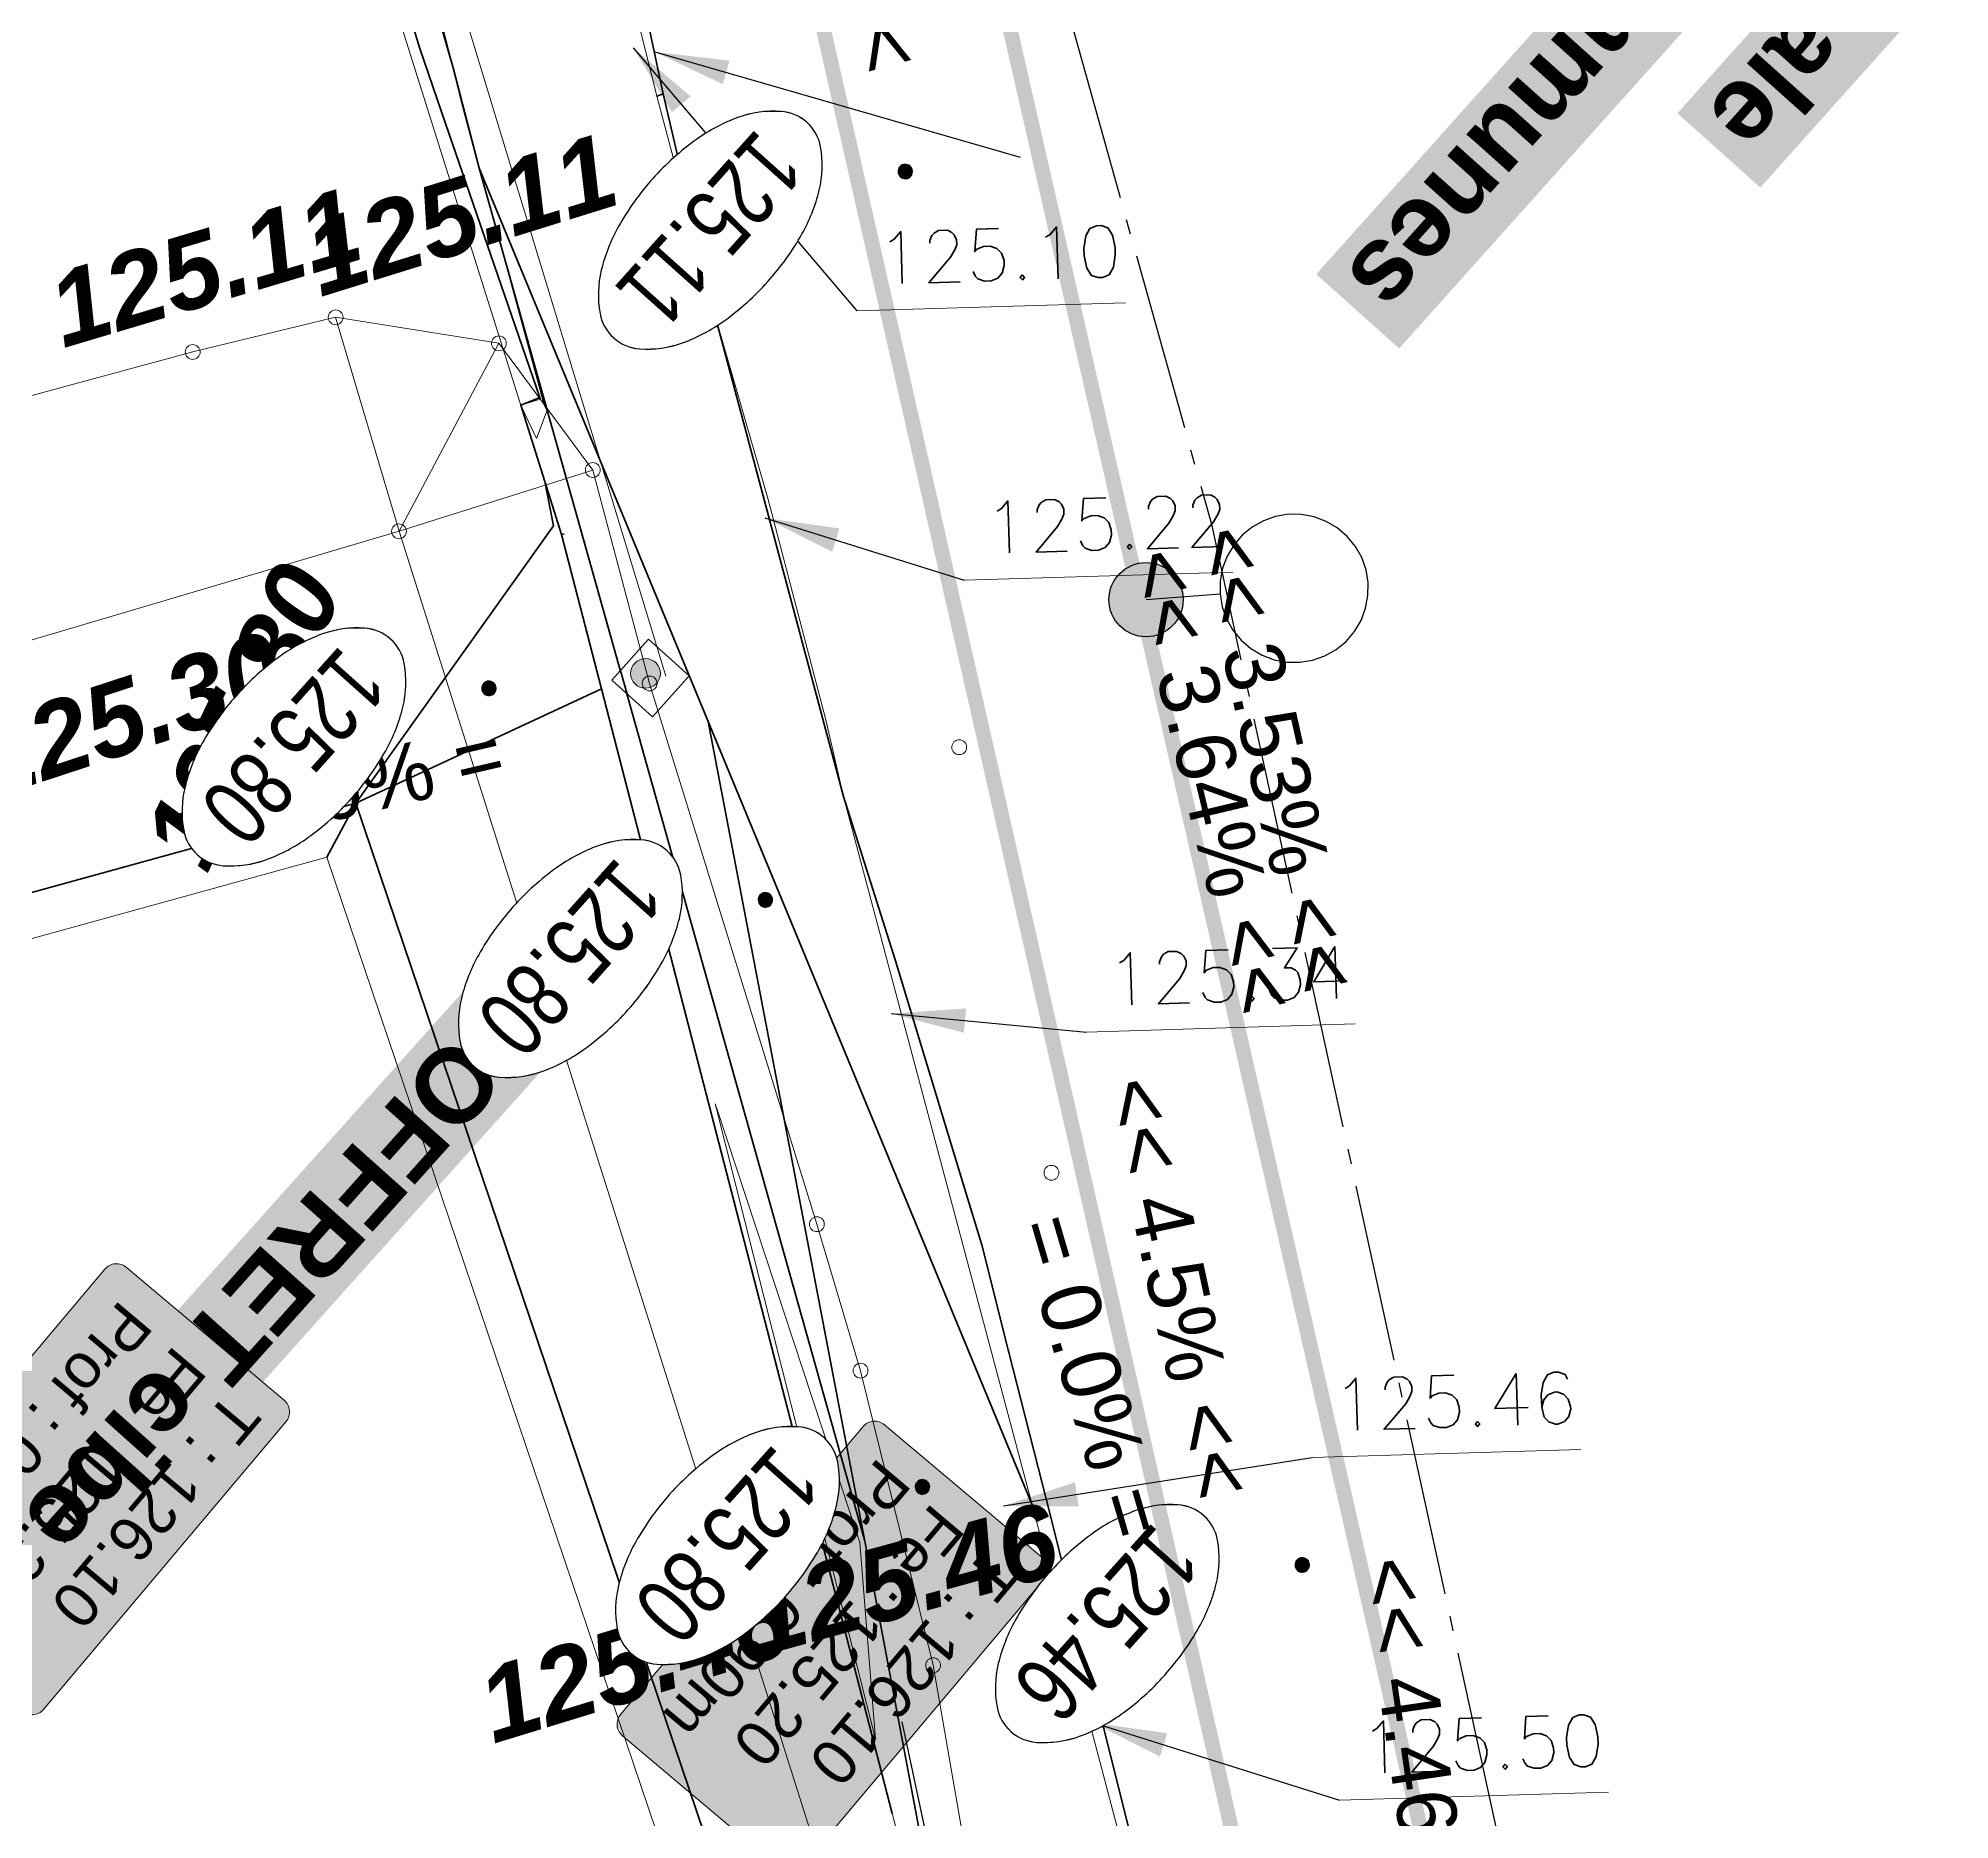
# Model space of a CAD drawing. Header units: metres. Extents: x -2858 to 512, y -1995 to 1252.
# Drawn here: x -1177.99 to -1165.12, y -928.36 to -916.36 of the extents above; entities that cross this region are included whole.
import ezdxf
from ezdxf import colors
from ezdxf.entities.mleader import LeaderData, LeaderLine
from ezdxf.enums import TextEntityAlignment as Align
from ezdxf.lldxf.tags import DXFTag
from ezdxf.math import Vec2, Vec3

# ---------------------------------------------------------------- set-up
doc = ezdxf.new("R2010")
doc.units = ezdxf.units.M
doc.header["$PDMODE"] = 33
doc.header["$PDSIZE"] = 0.1
doc.linetypes.add('ECL-1', pattern=[1.51, 1.2, -0.155, 0, -0.155])
for name, color, linetype in [('&G_05_VU_02', 7, 'Continuous'), ('04-NIV-COT', 1, 'Continuous'), ('05.2-EP-TXT', 5, 'Continuous'), ('10-ECL-LUM', 32, 'Continuous'), ('10-ECL-TPC63x1', 32, 'ECL-1'), ('11-TEL-TXT', 6, 'Continuous')]:
    doc.layers.add(name, color=color, linetype=linetype)
for name, color, linetype, lineweight, true_color in [('03-HCH-15x30-10cm', 7, 'Continuous', 0, 0xf696fd), ('Ass - EP - Textes - Regards', 5, 'Continuous', 0, 0x0000ff), ('Surface Projet - Textes - Altitudes', 7, 'Continuous', 0, 0x333399), ('Surface PROJET VOIRIE - Cotations - Cotation Points', 7, 'Continuous', 0, 0xc02000), ('Surface PROJET VOIRIE - Entrées en terre talus', 5, 'Continuous', 0, 0x0000ff), ("Surface PROJET VOIRIE - Réseaux d'écoulement", 7, 'Ligne écoulement', 70, 0x33cccc), ('Surface PROJET VOIRIE - Surfaces projet', 7, 'Continuous', 0, 0x333399), ('Surface PROJET VOIRIE - Textes - Altitudes', 7, 'Continuous', 0, 0x333399), ('Surface PROJET VOIRIE - Textes - Pente des côtés', 7, 'Continuous', 0, 0x333399), ("TERRAIN APRES TERR BAT - Lignes d'arêtes", 7, 'Continuous', 0, 0xc04040), ('TERRAIN APRES TERR BAT - Points', 7, 'Continuous', 0, 0x808000)]:
    doc.layers.add(name, color=color, linetype=linetype, lineweight=lineweight, true_color=true_color)
for name, color, linetype, lineweight in [('03-SER-CLOT-MUR-140 ST', 7, 'Continuous', 15), ('04-NIV-MSQ', 255, 'Continuous', 0), ('05.2-EP-RGD', 5, 'Continuous', 30)]:
    doc.layers.add(name, color=color, linetype=linetype, lineweight=lineweight)
doc.styles.add('Altitude Surfaces projet', font='arialbi.ttf', dxfattribs={"height": 0.5})
doc.styles.add('ARIAL', font='arial.ttf')
doc.styles.add('ARIAL GRAS', font='arialbd.ttf')
doc.styles.add('Cotation', font='romans.shx')
doc.styles.add('CoteHor.3', font='arial.ttf', dxfattribs={"height": 0.0017})
doc.styles.add('Couches géologiques', font='arial.ttf', dxfattribs={"height": 0.3})
doc.styles.add('Mensura_Standard', font='arial.ttf', dxfattribs={"height": 1})
doc.styles.add('Pente Surfaces projet', font='arial.ttf', dxfattribs={"height": 0.4})
doc.styles.get("Standard").update_dxf_attribs({"font": 'arial.ttf'})
tags = doc.linetypes.add('Ligne écoulement', pattern='A,5,[">",Mensura_Standard,S=2,R=0,X=0,Y=-1],0', length=5).pattern_tags.tags
tags[13:14] = [DXFTag(74, 4), DXFTag(75, 0), DXFTag(340, '0'), DXFTag(46, 0.0), DXFTag(50, 0.0), DXFTag(44, 0.0), DXFTag(45, 0.0)]
doc.dimstyles.get("Standard").update_dxf_attribs({"dimtxt": 0.18, "dimasz": 0.18, "dimexe": 0.18, "dimexo": 0.0625, "dimgap": 0.09, "dimtad": 0, "dimtih": 1, "dimtoh": 1, "dimdec": 4, "dimzin": 0, "dimdsep": 46, "dimtxsty": 'Standard', "dimcen": 0.09, "dimadec": 0, "dimazin": 0, "dimtfac": 1, "dimtdec": 4, "dimtofl": 0, "dimtmove": 0, "dimatfit": 3, "dimfxl": 1, "dimtolj": 1, "dimtzin": 0, "dimarcsym": 0})

# ---------------------------------------------------------------- blocks, each defined once
blk = doc.blocks.new('EP-PDC')
at = {"color": 255, "lineweight": 0}
blk.add_wipeout([(0.185, 0.185), (-0.185, 0.185), (-0.185, -0.185), (0.185, -0.185)], dxfattribs=at)
at = {"lineweight": 0}
h = blk.add_hatch(color=256, dxfattribs=at)
h.dxf.hatch_style = 1
edge = h.paths.add_edge_path()
edge.add_arc((0, -0.045), 0.1, 0, 360)
blk.add_lwpolyline([(0.185, 0.185), (-0.185, 0.185), (-0.185, -0.185), (0.185, -0.185)], close=True)
blk.add_circle((0, -0.045), 0.1, dxfattribs=at)
blk = doc.blocks.new('ECL-LUM1')
at = {"true_color": 0xf8991e}
h = blk.add_hatch(color=30, dxfattribs=at)
h.dxf.hatch_style = 1
edge = h.paths.add_edge_path()
edge.add_arc((0, 0), 0.125, 0, 360)
at = {"color": 30, "true_color": 0xf8991e}
blk.add_circle((0, 0), 0.125, dxfattribs=at)
at = {"color": 30, "lineweight": 0, "true_color": 0xf8991e}
blk.add_wipeout([(0, 0.75), (-0.0434, 0.7462), (-0.0855, 0.7349), (-0.125, 0.7165), (-0.1607, 0.6915), (-0.1915, 0.6607), (-0.2165, 0.625), (-0.2349, 0.5855), (-0.2462, 0.5434), (-0.25, 0.5), (-0.2462, 0.4566), (-0.2349, 0.4145), (-0.2165, 0.375), (-0.1915, 0.3393), (-0.1607, 0.3085), (-0.125, 0.2835), (-0.0855, 0.2651), (-0.0434, 0.2538), (0, 0.25), (0.0434, 0.2538), (0.0855, 0.2651), (0.125, 0.2835), (0.1607, 0.3085), (0.1915, 0.3393), (0.2165, 0.375), (0.2349, 0.4145), (0.2462, 0.4566), (0.25, 0.5), (0.2462, 0.5434), (0.2349, 0.5855), (0.2165, 0.625), (0.1915, 0.6607), (0.1607, 0.6915), (0.125, 0.7165), (0.0855, 0.7349), (0.0434, 0.7462)], dxfattribs=at)
at = {"layer": '&G_05_VU_02'}
h = blk.add_hatch(dxfattribs=at)
h.set_pattern_fill('ANGLE', color=256)
h.set_pattern_definition([(0, (0, 0), (0, 6.985), [5.08, -1.905]), (90, (0, 0), (-6.985, 4e-16), [5.08, -1.905])])
h.paths.add_polyline_path([(0, 0.75), (-0.0434, 0.7462), (-0.0855, 0.7349), (-0.125, 0.7165), (-0.1607, 0.6915), (-0.1915, 0.6607), (-0.2165, 0.625), (-0.2349, 0.5855), (-0.2462, 0.5434), (-0.25, 0.5), (-0.2462, 0.4566), (-0.2349, 0.4145), (-0.2165, 0.375), (-0.1915, 0.3393), (-0.1607, 0.3085), (-0.125, 0.2835), (-0.0855, 0.2651), (-0.0434, 0.2538), (0, 0.25), (0.0434, 0.2538), (0.0855, 0.2651), (0.125, 0.2835), (0.1607, 0.3085), (0.1915, 0.3393), (0.2165, 0.375), (0.2349, 0.4145), (0.2462, 0.4566), (0.25, 0.5), (0.2462, 0.5434), (0.2349, 0.5855), (0.2165, 0.625), (0.1915, 0.6607), (0.1607, 0.6915), (0.125, 0.7165), (0.0855, 0.7349), (0.0434, 0.7462)])
at = {"color": 30, "true_color": 0xf8991e, "flags": 128}
blk.add_lwpolyline([(0, 0.75), (-0.0434, 0.7462), (-0.0855, 0.7349), (-0.125, 0.7165), (-0.1607, 0.6915), (-0.1915, 0.6607), (-0.2165, 0.625), (-0.2349, 0.5855), (-0.2462, 0.5434), (-0.25, 0.5), (-0.2462, 0.4566), (-0.2349, 0.4145), (-0.2165, 0.375), (-0.1915, 0.3393), (-0.1607, 0.3085), (-0.125, 0.2835), (-0.0855, 0.2651), (-0.0434, 0.2538), (0, 0.25), (0.0434, 0.2538), (0.0855, 0.2651), (0.125, 0.2835), (0.1607, 0.3085), (0.1915, 0.3393), (0.2165, 0.375), (0.2349, 0.4145), (0.2462, 0.4566), (0.25, 0.5), (0.2462, 0.5434), (0.2349, 0.5855), (0.2165, 0.625), (0.1915, 0.6607), (0.1607, 0.6915), (0.125, 0.7165), (0.0855, 0.7349), (0.0434, 0.7462)], close=True, dxfattribs=at)
blk.add_lwpolyline([(0, 0), (0, 0.25)], dxfattribs=at)
blk = doc.blocks.new('_None')
blk = doc.blocks.new('MENSURA_LEADER34', base_point=(-1125.739, -948.756))
at = {"layer": 'Surface PROJET VOIRIE - Cotations - Cotation Points'}
blk.add_line((-1125.739, -948.756), (-1123.928, -948.756), dxfattribs=at)
at = {"layer": 'Surface PROJET VOIRIE - Cotations - Cotation Points', "style": 'Cotation'}
blk.add_text('125.50', height=0.35, dxfattribs=at).set_placement((-1125.593, -948.231), align=Align.TOP_LEFT)
blk = doc.blocks.new('MENSURA_LEADER35', base_point=(-1125.855, -946.443))
at = {"layer": 'Surface PROJET VOIRIE - Cotations - Cotation Points'}
blk.add_line((-1125.855, -946.443), (-1124.044, -946.443), dxfattribs=at)
at = {"layer": 'Surface PROJET VOIRIE - Cotations - Cotation Points', "style": 'Cotation'}
blk.add_text('125.46', height=0.35, dxfattribs=at).set_placement((-1125.709, -945.918), align=Align.TOP_LEFT)
blk = doc.blocks.new('MENSURA_LEADER36', base_point=(-1127.288, -943.533))
at = {"layer": 'Surface PROJET VOIRIE - Cotations - Cotation Points'}
blk.add_line((-1127.288, -943.533), (-1125.477, -943.533), dxfattribs=at)
at = {"layer": 'Surface PROJET VOIRIE - Cotations - Cotation Points', "style": 'Cotation'}
blk.add_text('125.34', height=0.35, dxfattribs=at).set_placement((-1127.142, -943.008), align=Align.TOP_LEFT)
blk = doc.blocks.new('MENSURA_LEADER37', base_point=(-1128.02, -940.466))
at = {"layer": 'Surface PROJET VOIRIE - Cotations - Cotation Points'}
blk.add_line((-1128.02, -940.466), (-1126.209, -940.466), dxfattribs=at)
at = {"layer": 'Surface PROJET VOIRIE - Cotations - Cotation Points', "style": 'Cotation'}
blk.add_text('125.22', height=0.35, dxfattribs=at).set_placement((-1127.874, -939.941), align=Align.TOP_LEFT)
blk = doc.blocks.new('MENSURA_LEADER38', base_point=(-1127.555, -937.629))
at = {"layer": 'Surface PROJET VOIRIE - Cotations - Cotation Points'}
blk.add_line((-1127.555, -937.629), (-1127.555, -937.629), dxfattribs=at)
blk = doc.blocks.new('MENSURA_LEADER39', base_point=(-1128.687, -938.631))
at = {"layer": 'Surface PROJET VOIRIE - Cotations - Cotation Points'}
blk.add_line((-1128.687, -938.631), (-1126.876, -938.631), dxfattribs=at)
at = {"layer": 'Surface PROJET VOIRIE - Cotations - Cotation Points', "style": 'Cotation'}
blk.add_text('125.10', height=0.35, dxfattribs=at).set_placement((-1128.541, -938.106), align=Align.TOP_LEFT)
blk = doc.blocks.new('MENSURA_LEADER255', base_point=(-1127.08, -952.622))
at = {"layer": 'Ass - EP - Textes - Regards', "true_color": 0xffffff}
h = blk.add_hatch(color=7, dxfattribs=at)
edge = h.paths.add_edge_path(flags=0)
edge.add_arc((-1128.763, -954.655), 0.102, 138.1618, 228.1618)
edge.add_line((-1128.831, -954.731), (-1127.796, -955.659))
edge.add_arc((-1127.727, -955.582), 0.102, 228.1618, 318.1618)
edge.add_line((-1127.651, -955.651), (-1125.96, -953.762))
edge.add_arc((-1126.036, -953.694), 0.102, 318.1618, 408.1618)
edge.add_line((-1125.968, -953.617), (-1127.004, -952.69))
edge.add_arc((-1127.072, -952.766), 0.102, 48.1618, 138.1618)
edge.add_line((-1127.148, -952.698), (-1128.839, -954.587))
at = {"layer": 'Ass - EP - Textes - Regards', "color": 5, "true_color": 0x0000ff, "flags": 128}
blk.add_lwpolyline([(-1128.839, -954.587), (-1128.839, -954.587, 0.414214), (-1128.831, -954.731), (-1127.796, -955.659), (-1127.796, -955.659, 0.414214), (-1127.651, -955.651), (-1125.96, -953.762), (-1125.96, -953.762, 0.414214), (-1125.968, -953.617), (-1127.004, -952.69), (-1127.004, -952.69, 0.414214), (-1127.148, -952.698)], format="xyb", close=True, dxfattribs=at)
at = {"layer": 'Ass - EP - Textes - Regards', "color": 5, "true_color": 0x0000ff, "style": 'Couches géologiques'}
for s, p in [('Prof : 0.90m', (-1126.823, -953.1)), ('Fe : 125.20', (-1126.47, -953.417)), ('T : 126.10', (-1126.116, -953.733))]:
    blk.add_text(s, height=0.3, rotation=228.1618, dxfattribs=at).set_placement(p, align=Align.TOP_LEFT)
blk = doc.blocks.new('PENTE')
at = {"layer": 'Surface PROJET VOIRIE - Textes - Pente des côtés', "color": 24, "true_color": 0x993300, "style": 'Pente Surfaces projet'}
for s, rotation, p in [('<< 4.46% <<', 54.6693, (3049.706, -576.489)), ('<< 3.53% <<', 58.9538, (3045.62, -582.21)), ('<< 3.64% <<', 59.7292, (3046.035, -582.403))]:
    blk.add_text(s, height=0.4, rotation=rotation, dxfattribs=at).set_placement(p, align=Align.MIDDLE_CENTER)
at = {"layer": 'Surface PROJET VOIRIE - Textes - Pente des côtés', "color": 96, "true_color": 0x008000, "style": 'Pente Surfaces projet'}
for s, rotation, p in [('<< 4.5% <<', 58.5312, (3048.555, -580.09)), ('= 0.0% =', 62.7175, (3049.39, -580.059)), ('= 0.0% =', 149.4378, (3050.32, -586.417)), ('<< 5.01% <<', 61.5044, (3043.52, -588.761))]:
    blk.add_text(s, height=0.4, rotation=rotation, dxfattribs=at).set_placement(p, align=Align.MIDDLE_CENTER)
blk = doc.blocks.new('ALTI')
at = {"layer": 'Surface PROJET VOIRIE - Textes - Altitudes', "color": 24, "true_color": 0x993300, "style": 'Altitude Surfaces projet'}
for s, rotation, p in [('125.46', 147.1992, (3581.104, -871.328)), ('125.46', 148.885, (3582.735, -872.269)), ('125.11', 149.1239, (3576.253, -879.638)), ('125.11', 148.4799, (3577.662, -880.697))]:
    blk.add_text(s, height=0.5, rotation=rotation, dxfattribs=at).set_placement(p, align=Align.MIDDLE_LEFT)
at = {"layer": 'Surface PROJET VOIRIE - Textes - Altitudes', "color": 96, "true_color": 0x008000, "style": 'Altitude Surfaces projet'}
for s, rotation, p in [('125.80', 196.0777, (3579.858, -877.638)), ('125.30', 150.0178, (3580.265, -879.047))]:
    blk.add_text(s, height=0.5, rotation=rotation, dxfattribs=at).set_placement(p, align=Align.MIDDLE_LEFT)
blk = doc.blocks.new('NIV-HG')
h = blk.add_hatch(color=256)
edge = h.paths.add_edge_path()
edge.add_arc((0.1, -0.1), 0.0187, 180, 360)
edge.add_arc((0.1, -0.1), 0.0187, 0, 180)
blk.add_lwpolyline([(0.0812, -0.1, 1), (0.1187, -0.1, 1)], format="xyb", close=True)
at = {"layer": '04-NIV-MSQ', "flags": 128}
blk.add_lwpolyline([(0.175, -0.375), (0.1811, -0.3387), (0.1985, -0.3063), (0.2379, -0.2654), (0.2848, -0.2336), (0.3404, -0.2087), (0.3988, -0.1915), (0.4739, -0.1791), (0.55, -0.175), (0.6261, -0.1791), (0.7012, -0.1915), (0.7596, -0.2087), (0.8152, -0.2336), (0.8621, -0.2654), (0.9015, -0.3063), (0.9189, -0.3387), (0.925, -0.375), (0.9189, -0.4113), (0.9015, -0.4437), (0.8621, -0.4846), (0.8152, -0.5164), (0.7596, -0.5413), (0.7012, -0.5585), (0.6261, -0.5709), (0.55, -0.575), (0.4739, -0.5709), (0.3988, -0.5585), (0.3404, -0.5413), (0.2848, -0.5164), (0.2379, -0.4846), (0.1985, -0.4437), (0.1811, -0.4113)], close=True, dxfattribs=at)
blk.add_wipeout([(0.175, -0.375), (0.1811, -0.3387), (0.1985, -0.3063), (0.2379, -0.2654), (0.2848, -0.2336), (0.3404, -0.2087), (0.3988, -0.1915), (0.4739, -0.1791), (0.55, -0.175), (0.6261, -0.1791), (0.7012, -0.1915), (0.7596, -0.2087), (0.8152, -0.2336), (0.8621, -0.2654), (0.9015, -0.3063), (0.9189, -0.3387), (0.925, -0.375), (0.9189, -0.4113), (0.9015, -0.4437), (0.8621, -0.4846), (0.8152, -0.5164), (0.7596, -0.5413), (0.7012, -0.5585), (0.6261, -0.5709), (0.55, -0.575), (0.4739, -0.5709), (0.3988, -0.5585), (0.3404, -0.5413), (0.2848, -0.5164), (0.2379, -0.4846), (0.1985, -0.4437), (0.1811, -0.4113)]).dxf.layer = '04-NIV-MSQ'
blk.add_lwpolyline([(0.175, -0.375, 0.166601), (0.1985, -0.4437, 0.105514), (0.2848, -0.5164, 0.068239), (0.3988, -0.5585, 0.054409), (0.55, -0.575, 0.054409), (0.7012, -0.5585, 0.068239), (0.8152, -0.5164, 0.105514), (0.9015, -0.4437, 0.166601), (0.925, -0.375, 0.166601), (0.9015, -0.3063, 0.105514), (0.8152, -0.2336, 0.068239), (0.7012, -0.1915, 0.054409), (0.55, -0.175, 0.054409), (0.3988, -0.1915, 0.068239), (0.2848, -0.2336, 0.105514), (0.1985, -0.3063, 0.166601)], format="xyb", close=True)
at = {"style": 'ARIAL', "width": 0.75}
blk.add_attdef('COTE', text='', height=0.175, dxfattribs=at).set_placement((0.55, -0.375), align=Align.MIDDLE_CENTER)
blk = doc.blocks.new('ASSAI')
at = {"layer": 'Ass - EP - Textes - Regards', "true_color": 0xffffff}
h = blk.add_hatch(color=7, dxfattribs=at)
edge = h.paths.add_edge_path(flags=0)
edge.add_arc((1270.539, -321.655), 0.102, 271.7268, 361.7268)
edge.add_line((1270.641, -321.652), (1270.599, -320.263))
edge.add_arc((1270.497, -320.266), 0.102, 361.7268, 451.7268)
edge.add_line((1270.494, -320.163), (1267.96, -320.24))
edge.add_arc((1267.963, -320.342), 0.102, 451.7268, 541.7268)
edge.add_line((1267.861, -320.345), (1267.903, -321.735))
edge.add_arc((1268.005, -321.732), 0.102, 181.7268, 271.7268)
edge.add_line((1268.008, -321.834), (1270.542, -321.758))
at = {"layer": 'Ass - EP - Textes - Regards', "color": 5, "true_color": 0x0000ff, "flags": 128}
blk.add_lwpolyline([(1270.542, -321.758), (1270.542, -321.758, 0.414214), (1270.641, -321.652), (1270.599, -320.263), (1270.599, -320.263, 0.414214), (1270.494, -320.163), (1267.96, -320.24), (1267.96, -320.24, 0.414214), (1267.861, -320.345), (1267.903, -321.735), (1267.903, -321.735, 0.414214), (1268.008, -321.834)], format="xyb", close=True, dxfattribs=at)
at = {"layer": 'Surface PROJET VOIRIE - Entrées en terre talus', "flags": 128}
for points in [[(1260.408, -325.836), (1260.464, -325.744), (1260.691, -325.338), (1261.686, -323.559), (1261.804, -323.629), (1261.901, -323.401), (1261.711, -323.473), (1261.696, -323.511), (1261.17, -324.324), (1261.166, -324.33), (1260.804, -324.904), (1260.548, -325.293), (1260.414, -325.484), (1260.277, -325.704)], [(1259.303, -324.723), (1259.602, -324.312), (1260.469, -323.075), (1261.166, -321.964), (1261.661, -321.217), (1262.013, -320.685), (1262.013, -320.685), (1262.319, -320.251), (1262.91, -319.252), (1262.91, -319.252), (1263.752, -317.864), (1263.947, -317.542), (1263.947, -317.542), (1264.359, -316.931), (1264.937, -316.072), (1266.205, -314.197)], [(1274.577, -317.861), (1271.766, -316.341), (1269.237, -314.974), (1268.988, -315.415), (1264.944, -322.57), (1264.944, -322.57), (1270.227, -325.969)]]:
    blk.add_lwpolyline(points, dxfattribs=at)
blk.add_lwpolyline([(1264.456, -319.486), (1266.905, -315.854), (1265.988, -316.818), (1264.46, -319.474), (1264.437, -319.513)], close=True, dxfattribs=at)
at = {"layer": "Surface PROJET VOIRIE - Réseaux d'écoulement", "flags": 128}
for points in [[(1268.672, -313.48), (1268.553, -313.419), (1266.375, -314.074), (1266.361, -314.066), (1266.324, -314.045), (1266.205, -314.197), (1264.937, -316.072), (1264.359, -316.931), (1263.947, -317.542), (1263.752, -317.864), (1262.91, -319.252), (1262.319, -320.251), (1260.469, -323.075), (1259.602, -324.312), (1259.303, -324.723), (1258.642, -325.795), (1258.474, -326.056), (1256.253, -329.326)], [(1273.564, -316.01), (1268.672, -313.48), (1268.672, -313.48), (1268.672, -313.48), (1268.553, -313.419), (1268.421, -313.591), (1266.356, -316.28), (1265.958, -316.798), (1261.711, -323.473), (1261.711, -323.473), (1261.166, -324.33), (1260.801, -324.903), (1260.414, -325.484), (1260.277, -325.704), (1260.165, -325.857), (1260.162, -325.862), (1257.402, -330.004)], [(1268.976, -314.826), (1264.543, -322.669)], [(1264.543, -322.669), (1268.976, -314.826)], [(1267.203, -315.437), (1262.865, -321.95)], [(1265.025, -316.123), (1262.55, -321.267)], [(1265.958, -316.798), (1262.55, -321.267), (1260.801, -324.903)], [(1265.958, -316.798), (1261.711, -323.473)], [(1264.944, -322.57), (1264.543, -322.669), (1262.865, -321.95), (1262.865, -321.95), (1262.27, -322.845), (1262.08, -323.165), (1261.804, -323.629), (1261.681, -323.568), (1260.691, -325.338), (1260.464, -325.744), (1260.408, -325.836), (1260.393, -325.867), (1260.383, -325.885), (1259.354, -327.756), (1257.682, -330.574)], [(1264.543, -322.669), (1262.263, -322.922), (1262.08, -323.165), (1262.08, -323.165), (1262.08, -323.165)], [(1264.543, -322.669), (1270.243, -326.336)], [(1270.243, -326.336), (1264.543, -322.669)], [(1262.255, -322.834), (1262.27, -322.845)], [(1261.711, -323.473), (1261.696, -323.511), (1261.17, -324.324), (1261.166, -324.33)], [(1261.686, -323.559), (1261.681, -323.568)], [(1259.642, -324.336), (1259.602, -324.312)], [(1260.804, -324.904), (1260.801, -324.903)]]:
    blk.add_lwpolyline(points, dxfattribs=at)
at = {"layer": 'Surface PROJET VOIRIE - Surfaces projet', "flags": 128}
blk.add_lwpolyline([(1277.069, -295.61), (1273.275, -301.946), (1269.839, -308.561), (1268.006, -311.599), (1265.025, -316.123), (1259.642, -324.336), (1256.253, -329.326), (1257.402, -330.004), (1260.801, -324.903), (1265.958, -316.798), (1268.553, -313.419), (1275.274, -316.894)], dxfattribs=at)
blk.add_lwpolyline([(1274.719, -317.597), (1269.121, -314.57), (1264.543, -322.669), (1270.243, -326.336), (1270.872, -325.848), (1275.763, -328.747), (1276.859, -328.187), (1282.452, -331.064), (1286.953, -322.962), (1288.187, -323.101), (1283.218, -331.217), (1281.55, -332.744), (1277.764, -334.134), (1271.241, -333.38), (1261.511, -331.759), (1257.682, -330.574), (1262.27, -322.845), (1268.429, -313.597), (1274.905, -316.871)], close=True, dxfattribs=at)
at = {"layer": "TERRAIN APRES TERR BAT - Lignes d'arêtes", "flags": 128}
for points in [[(1267.734, -314.053), (1266.275, -315.898), (1266.275, -315.898), (1265.123, -317.586), (1265.123, -317.586), (1264.584, -318.463), (1264.584, -318.463), (1262.622, -321.732), (1262.622, -321.732), (1261.806, -322.976), (1261.592, -324.017), (1262.195, -324.953), (1263.011, -325.514), (1263.011, -325.514), (1264.708, -326.618)], [(1275.368, -331.49), (1275.331, -329.833), (1270.299, -326.58), (1269.641, -327.781), (1262.984, -323.673), (1268.803, -313.838), (1268.098, -313.421)], [(1262.195, -324.953), (1262.984, -323.673), (1261.806, -322.976)], [(1262.984, -323.673), (1261.592, -324.017)]]:
    blk.add_lwpolyline(points, dxfattribs=at)
at = {"layer": 'TERRAIN APRES TERR BAT - Points'}
for p in [(1266.275, -315.898), (1266.275, -315.898), (1266.275, -315.898), (1266.275, -315.898), (1263.272, -317.517), (1265.123, -317.586), (1265.123, -317.586), (1265.123, -317.586), (1265.123, -317.586), (1264.584, -318.463), (1264.584, -318.463), (1264.584, -318.463), (1264.584, -318.463), (1261.551, -319.892), (1262.622, -321.732), (1262.622, -321.732), (1262.622, -321.732), (1262.622, -321.732), (1261.806, -322.976), (1261.806, -322.976), (1262.984, -323.673), (1261.592, -324.017), (1261.592, -324.017), (1262.195, -324.953), (1262.195, -324.953), (1263.011, -325.514), (1263.011, -325.514), (1263.011, -325.514), (1263.011, -325.514)]:
    blk.add_point(p, dxfattribs=at)
at = {"layer": 'Ass - EP - Textes - Regards', "rotation": 133.5650505867652}
blk.add_blockref('MENSURA_LEADER255', (1265.29, -317.325), dxfattribs=at)
at = {"layer": 'Surface PROJET VOIRIE - Cotations - Cotation Points', "rotation": 133.5650505867652}
for name, p in [('MENSURA_LEADER34', (1265.126, -313.252)), ('MENSURA_LEADER35', (1263.53, -314.93)), ('MENSURA_LEADER36', (1262.409, -317.974)), ('MENSURA_LEADER37', (1260.691, -320.618)), ('MENSURA_LEADER39', (1259.821, -322.366)), ('MENSURA_LEADER38', (1258.315, -322.237))]:
    blk.add_blockref(name, p, dxfattribs=at)
at = {"layer": 'Ass - EP - Textes - Regards', "color": 5, "true_color": 0x0000ff, "style": 'Couches géologiques'}
for s, p in [('T : 126.10', (1268.047, -320.372)), ('Fe : 125.30', (1268.061, -320.847)), ('Prof : 0.80m', (1268.075, -321.322))]:
    blk.add_text(s, height=0.3, rotation=1.7268, dxfattribs=at).set_placement(p, align=Align.TOP_LEFT)
at = {"layer": 'Surface PROJET VOIRIE - Textes - Altitudes', "color": 105, "true_color": 0x339966, "style": 'CoteHor.3'}
for s, p in [('125.69', (1266.905, -315.854)), ('125.39', (1264.937, -316.072)), ('125.50', (1265.989, -316.818)), ('125.35', (1264.359, -316.931)), ('125.31', (1263.948, -317.542)), ('125.31', (1263.948, -317.542)), ('125.31', (1263.753, -317.863)), ('125.29', (1262.911, -319.252)), ('125.29', (1262.911, -319.252)), ('125.52', (1264.438, -319.513)), ('125.52', (1264.456, -319.486)), ('125.52', (1264.46, -319.474)), ('125.28', (1262.32, -320.251)), ('125.28', (1262.013, -320.685)), ('125.28', (1262.013, -320.685)), ('125.26', (1261.661, -321.217)), ('125.24', (1261.167, -321.964)), ('126.10', (1264.944, -322.57)), ('126.10', (1264.944, -322.57)), ('125.17', (1260.469, -323.075)), ('125.30', (1261.901, -323.401)), ('125.16', (1261.696, -323.511)), ('125.17', (1261.712, -323.472)), ('125.16', (1261.687, -323.559)), ('125.25', (1261.804, -323.629)), ('125.08', (1259.602, -324.312)), ('125.13', (1261.166, -324.33)), ('125.13', (1261.17, -324.324)), ('125.11', (1260.805, -324.904)), ('125.10', (1260.548, -325.292)), ('125.10', (1260.691, -325.337)), ('125.09', (1260.414, -325.484)), ('125.08', (1260.464, -325.744))]:
    blk.add_text(s, height=0.0017, rotation=133.5651, dxfattribs=at).set_placement(p, align=Align.TOP_LEFT)
at = {"layer": 'Surface PROJET VOIRIE - Textes - Altitudes', "color": 24, "true_color": 0x993300, "style": 'CoteHor.3'}
for s, rotation, p in [('125.46', 146.6896, (1265.034, -316.129)), ('125.46', 145.0038, (1265.955, -316.797)), ('125.11', 146.2845, (1259.651, -324.341)), ('125.11', 146.9284, (1260.799, -324.901))]:
    blk.add_text(s, height=0.0017, rotation=rotation, dxfattribs=at).set_placement(p, align=Align.MIDDLE_LEFT)
at = {"layer": 'Surface PROJET VOIRIE - Textes - Altitudes', "color": 96, "true_color": 0x008000, "style": 'CoteHor.3'}
for s, rotation, p in [('125.80', 193.8822, (1264.54, -322.67)), ('125.30', 147.8224, (1262.278, -322.85))]:
    blk.add_text(s, height=0.0017, rotation=rotation, dxfattribs=at).set_placement(p, align=Align.MIDDLE_LEFT)
at = {"layer": 'Ass - EP - Textes - Regards', "linetype": 'Continuous', "lineweight": 0}
blk.add_leader([(1267.802, -314.283), (1266.698, -315.8)], dimstyle='Standard', override={"dimasz": 0, "dimldrblk": 'None'}, dxfattribs=at)
at = {"layer": 'Surface PROJET VOIRIE - Cotations - Cotation Points', "linetype": 'Continuous', "lineweight": 0}
for points in [[(1265.846, -314.839), (1265.126, -313.252)], [(1265.159, -316.261), (1263.53, -314.93)], [(1263.194, -319.037), (1262.409, -317.974)], [(1261.273, -321.897), (1260.691, -320.618)], [(1259.429, -324.544), (1258.315, -322.237)], [(1259.505, -324.671), (1259.821, -322.366)]]:
    blk.add_leader(points, dimstyle='Standard', override={"dimasz": 0.5}, dxfattribs=at)

msp = doc.modelspace()

# ---------------------------------------------------------------- block references
at = {"layer": '05.2-EP-RGD', "rotation": 228.1617603435354}
msp.add_blockref('EP-PDC', (-1173.869, -920.664), dxfattribs=at)
at = {"layer": '10-ECL-LUM', "color": 254, "true_color": 0xffffc1, "xscale": 2, "yscale": 2, "zscale": 2, "rotation": 274.3838452275853}
msp.add_blockref('ECL-LUM1', (-1170.531, -920.137), dxfattribs=at)

# ---------------------------------------------------------------- leaders
at = {"layer": '11-TEL-TXT'}
ml = msp.add_multileader_mtext('Standard', dxfattribs=at)
ml.set_content('COFFRET ECL voie principale', color=256, style='ARIAL GRAS')
ml.set_leader_properties()
ml.set_arrow_properties(name='NONE')
ml.build(insert=Vec2(0, 0))
ml.multileader.update_dxf_attribs({"arrow_head_size": 0.5, "scale": 0.125})
ctx = ml.context
ctx.base_point, ctx.scale, ctx.char_height, ctx.arrow_head_size, ctx.landing_gap_size, ctx.plane_origin, ctx.plane_x_axis, ctx.plane_y_axis = Vec3(-1159.821, -909.355), 0.125, 0.5, 0.5, 0.25, Vec3(-1154.695, -901.767), Vec3(-0.66703, -0.745031), Vec3(0.745031, -0.66703)
notes = []
notes.append((ctx, [(1, (1, 1, 0), (-1159.418, -908.904), (-0.66703, -0.745031), 0.605, [(0, [(-1155.988, -906.515)], 0, [])])]))
ctx.mtext.insert, ctx.mtext.text_direction, ctx.mtext.line_spacing_factor, ctx.mtext.flow_direction = Vec3(-1159.751, -909.754), Vec3(-0.66703, -0.745031), 0.9, 5
ctx.mtext.has_bg_fill, ctx.mtext.bg_color, ctx.mtext.bg_scale_factor, ctx.mtext.bg_transparency, ctx.mtext.use_window_bg_color = 1, -1023410125, 1.25, 0, 0
for ctx, leaders in notes:
    for number, flags, end, landing, length, lines in leaders:
        leader = LeaderData()
        leader.index, (leader.has_last_leader_line, leader.has_dogleg_vector, leader.attachment_direction) = number, flags
        leader.last_leader_point, leader.dogleg_vector, leader.dogleg_length = Vec3(end), Vec3(landing), length
        for number, points, colour, breaks in lines:
            line = LeaderLine()
            line.index, line.vertices, line.color, line.breaks = number, Vec3.list(points), colors.encode_raw_color(colour), breaks
            leader.lines.append(line)
        ctx.leaders.append(leader)

# ---------------------------------------------------------------- next in the draw order: leaders
ml = msp.add_multileader_mtext('Standard', dxfattribs=at)
ml.set_content('COFFRET ECL parties communes', color=256, style='ARIAL GRAS')
ml.set_leader_properties()
ml.set_arrow_properties(name='NONE')
ml.build(insert=Vec2(0, 0))
ml.multileader.update_dxf_attribs({"arrow_head_size": 0.5, "scale": 0.125})
ctx = ml.context
ctx.base_point, ctx.scale, ctx.char_height, ctx.arrow_head_size, ctx.landing_gap_size, ctx.plane_origin, ctx.plane_x_axis, ctx.plane_y_axis = Vec3(-1161.4, -909.485), 0.125, 0.5, 0.5, 0.25, Vec3(-1155.286, -902.029), Vec3(-0.66703, -0.745031), Vec3(0.745031, -0.66703)
notes = []
notes.append((ctx, [(1, (1, 1, 0), (-1160.997, -909.034), (-0.66703, -0.745031), 0.605, [(0, [(-1156.579, -906.777)], 0, [])])]))
ctx.mtext.insert, ctx.mtext.text_direction, ctx.mtext.line_spacing_factor, ctx.mtext.flow_direction = Vec3(-1161.329, -909.884), Vec3(-0.66703, -0.745031), 0.9, 5
ctx.mtext.has_bg_fill, ctx.mtext.bg_color, ctx.mtext.bg_scale_factor, ctx.mtext.bg_transparency, ctx.mtext.use_window_bg_color = 1, -1023410125, 1.25, 0, 0
for ctx, leaders in notes:
    for number, flags, end, landing, length, lines in leaders:
        leader = LeaderData()
        leader.index, (leader.has_last_leader_line, leader.has_dogleg_vector, leader.attachment_direction) = number, flags
        leader.last_leader_point, leader.dogleg_vector, leader.dogleg_length = Vec3(end), Vec3(landing), length
        for number, points, colour, breaks in lines:
            line = LeaderLine()
            line.index, line.vertices, line.color, line.breaks = number, Vec3.list(points), colors.encode_raw_color(colour), breaks
            leader.lines.append(line)
        ctx.leaders.append(leader)

# ---------------------------------------------------------------- next in the draw order: linework, layer by layer
at = {"layer": '10-ECL-TPC63x1', "color": 9, "true_color": 0xd19cc7, "flags": 128}
msp.add_lwpolyline([(-1156.114, -906.415), (-1172.515, -910.952), (-1170.091, -919.628), (-1167.536, -931.333), (-1176.217, -936.541)], dxfattribs=at)

# ---------------------------------------------------------------- next in the draw order: block references
at = {"layer": '05.2-EP-TXT', "rotation": 228.1617603435354}
msp.add_blockref('ASSAI', (-91.968, -194.614), dxfattribs=at)

# ---------------------------------------------------------------- next in the draw order: leaders
at = {"layer": '11-TEL-TXT', "color": 242, "true_color": 0xcd2027}
ml = msp.add_multileader_mtext('Standard', dxfattribs=at)
ml.set_content('COFFRET cibe', color=(205, 32, 39), style='ARIAL GRAS')
ml.set_leader_properties()
ml.set_arrow_properties(name='NONE')
ml.build(insert=Vec2(0, 0))
ml.multileader.update_dxf_attribs({"arrow_head_size": 0.5, "scale": 0.125})
ctx = ml.context
ctx.base_point, ctx.scale, ctx.char_height, ctx.arrow_head_size, ctx.landing_gap_size, ctx.plane_origin, ctx.plane_x_axis, ctx.plane_y_axis = Vec3(-1174.552, -922.685), 0.125, 0.5, 0.5, 0.25, Vec3(-1175.892, -915.681), Vec3(-0.66703, -0.745031), Vec3(0.745031, -0.66703)
ctx.text_align_type = 2
notes = []
notes.append((ctx, [(0, (1, 1, 0), (-1178.511, -927.107), (0.66703, 0.745031), 0.605, [(0, [(-1179.169, -930.068)], 0, [])])]))
ctx.mtext.insert, ctx.mtext.text_direction, ctx.mtext.alignment, ctx.mtext.line_spacing_factor, ctx.mtext.flow_direction = Vec3(-1177.751, -926.64), Vec3(-0.66703, -0.745031), 3, 0.9, 5
ctx.mtext.has_bg_fill, ctx.mtext.bg_color, ctx.mtext.bg_scale_factor, ctx.mtext.bg_transparency, ctx.mtext.use_window_bg_color = 1, -1023410125, 1.25, 0, 0
for ctx, leaders in notes:
    for number, flags, end, landing, length, lines in leaders:
        leader = LeaderData()
        leader.index, (leader.has_last_leader_line, leader.has_dogleg_vector, leader.attachment_direction) = number, flags
        leader.last_leader_point, leader.dogleg_vector, leader.dogleg_length = Vec3(end), Vec3(landing), length
        for number, points, colour, breaks in lines:
            line = LeaderLine()
            line.index, line.vertices, line.color, line.breaks = number, Vec3.list(points), colors.encode_raw_color(colour), breaks
            leader.lines.append(line)
        ctx.leaders.append(leader)

# ---------------------------------------------------------------- next in the draw order: block references
at = {"layer": 'Surface Projet - Textes - Altitudes', "rotation": 228.1617603435354}
msp.add_blockref('ALTI', (1864.659, 1159.814), dxfattribs=at)

# ---------------------------------------------------------------- next in the draw order: block references
at = {"layer": '04-NIV-COT', "xscale": 2.600000000000001, "yscale": 2.600000000000001, "zscale": 2.600000000000001, "rotation": 228.1617603435354}
for p, values in [((-1171.786, -917.233), {'COTE': '125.11'}), ((-1169.112, -926.619), {'COTE': '125.46'})]:
    msp.add_blockref('NIV-HG', p, dxfattribs=at).add_auto_attribs(values)

# ---------------------------------------------------------------- next in the draw order: block references
at = {"layer": 'Surface PROJET VOIRIE - Textes - Pente des côtés', "rotation": 223.6617603435353}
msp.add_blockref('PENTE', (1435.59, 760.299), dxfattribs=at)

# ---------------------------------------------------------------- next in the draw order: block references
at = {"layer": '04-NIV-COT', "xscale": 2.600000000000001, "yscale": 2.600000000000001, "zscale": 2.600000000000001, "rotation": 228.1617603435354}
for p in [(-1174.59, -920.714), (-1171.67, -926.093)]:
    msp.add_blockref('NIV-HG', p, dxfattribs=at).add_auto_attribs({'COTE': '125.80'})

# ---------------------------------------------------------------- next in the draw order: linework, layer by layer
at = {"layer": '03-HCH-15x30-10cm', "const_width": 0.1, "flags": 128}
msp.add_lwpolyline([(-1172.728, -910.676), (-1168.311, -930.044), (-1167.945, -931.189), (-1158.234, -961.706)], dxfattribs=at)

# ---------------------------------------------------------------- next in the draw order: block references
at = {"layer": '04-NIV-COT', "xscale": 2.600000000000001, "yscale": 2.600000000000001, "zscale": 2.600000000000001, "rotation": 228.1617603435354}
msp.add_blockref('NIV-HG', (-1172.728, -922.139), dxfattribs=at).add_auto_attribs({'COTE': '125.80'})

# ---------------------------------------------------------------- next in the draw order: linework, layer by layer
at = {"layer": '03-HCH-15x30-10cm', "const_width": 0.1, "flags": 128}
msp.add_lwpolyline([(-1173.902, -911.009), (-1169.53, -930.296), (-1176.905, -932.685), (-1177.263, -931.645)], dxfattribs=at)
at = {"layer": '03-SER-CLOT-MUR-140 ST', "flags": 128}
msp.add_lwpolyline([(-1173.766, -920.653), (-1175.433, -915.164), (-1184.743, -918.117), (-1182.872, -924.134)], dxfattribs=at)

doc.saveas('drawing.dxf')
